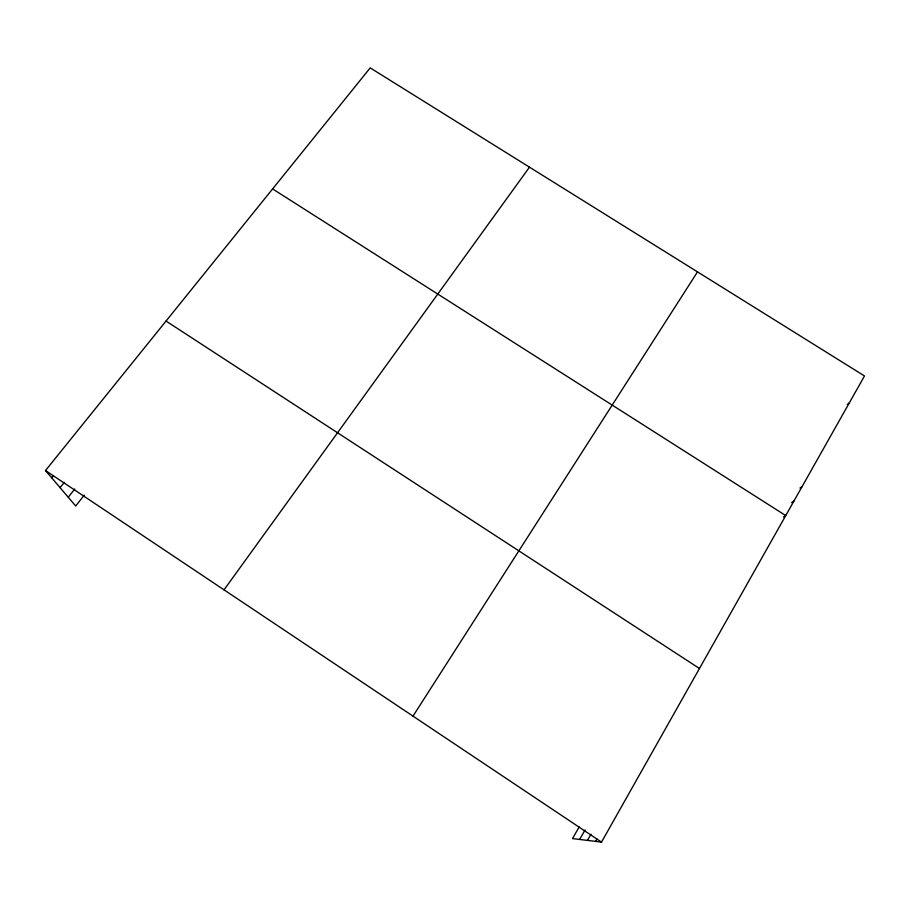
<?xml version="1.0" encoding="UTF-8"?>
<svg xmlns="http://www.w3.org/2000/svg" width="910" height="910" viewBox="0 0 910 910"><rect width="100%" height="100%" fill="white"/><g stroke="black" fill="none" stroke-linecap="round" stroke-linejoin="round"><path stroke-width="1.36" d="M579.135 827.031L572.504 838.588L601.51 842.114L864.5 375.966L370.211 67.886L45.5 470.527L75.701 506.005L84.277 495.131M595.561 841.386L596.903 839.02M587.473 840.408L590.965 834.265M579.647 839.452L585.085 829.931M413.003 716.136L697.504 271.885M224.031 589.839L529.484 167.167M68.239 497.235L74.813 488.954M60.083 487.658L64.337 482.334M51.677 477.784L53.44 475.6M847.29 404.495L849.303 402.902M799.97 488.078L802.063 486.645M791.62 502.593L793.941 501.035M783.453 517.062L785.739 515.572L272.602 188.916M166.041 321.059L699.46 668.497M45.5 470.527L601.51 842.114"/></g></svg>
